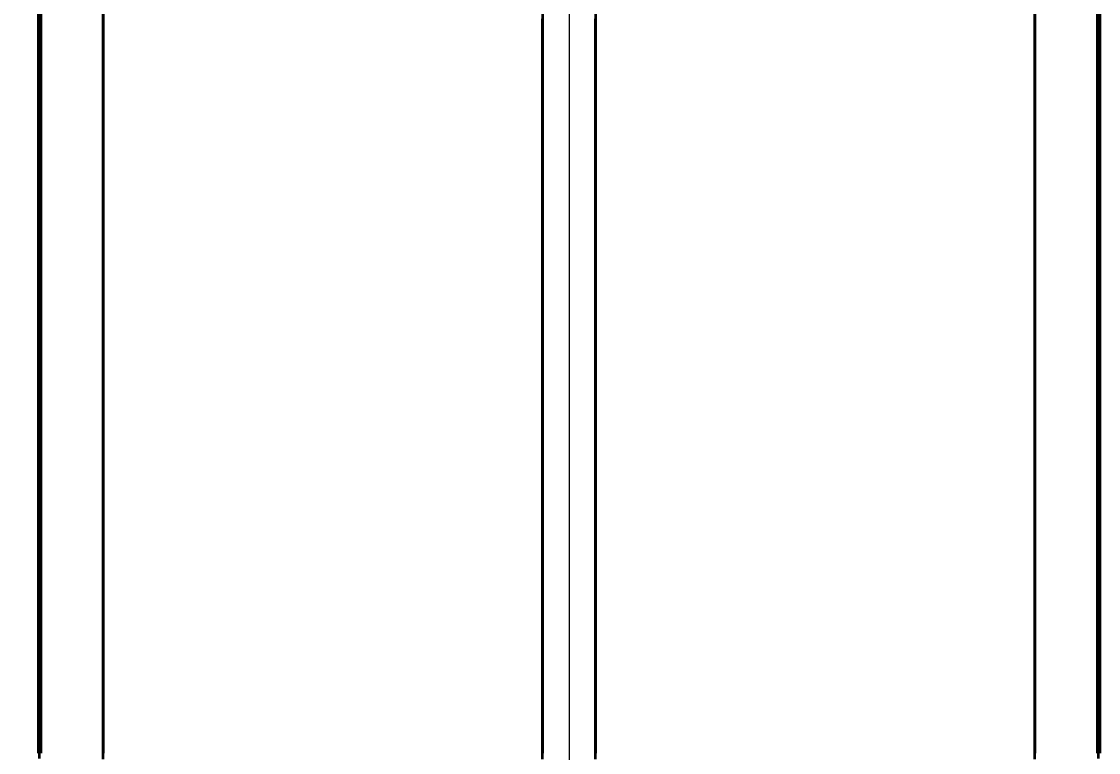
# Model space of a CAD drawing. Header units: millimetres. Extents: x 0 to 2208, y 0 to 420.
# Drawn here: x 108 to 113.08, y 68.19 to 71.64 of the extents above; entities that cross this region are included whole.
import ezdxf

# ---------------------------------------------------------------- set-up
doc = ezdxf.new("R2010")
doc.units = ezdxf.units.MM
doc.linetypes.add('IRAM-E-TRAZOS', pattern=[5, 4, -1])
for name, color, linetype, lineweight in [('01-VISIBLE', 7, 'CONTINUOUS', 70), ('02-OCULTA', 4, 'IRAM-E-TRAZOS', 35), ('04-COTA', 3, 'CONTINUOUS', 18)]:
    doc.layers.add(name, color=color, linetype=linetype, lineweight=lineweight)
doc.styles.add('ISO3098', font='isocpeur.ttf')
doc.dimstyles.new('FLAMA-IRAM', dxfattribs={"dimtxt": 3.5, "dimasz": 3.5, "dimexe": 2, "dimexo": 1.5, "dimgap": 1, "dimtad": 1, "dimdec": 1, "dimtxsty": 'ISO3098', "dimblk": 'IRAM_FLECHA', "dimblk1": 'IRAM_FLECHA', "dimblk2": 'IRAM_FLECHA', "dimcen": 2.5, "dimclrd": 256, "dimclre": 256, "dimclrt": 256, "dimazin": 3, "dimtfac": 1, "dimtmove": 0, "dimatfit": 3, "dimlwd": 18, "dimlwe": 18})

# ---------------------------------------------------------------- blocks, each defined once
blk = doc.blocks.new('IRAM_FLECHA')
blk.add_solid([(0, 0), (-1, 0.125), (-1, -0.125)])

msp = doc.modelspace()

# ---------------------------------------------------------------- linework, layer by layer
at = {"layer": '01-VISIBLE'}
for points in [[(108.0841, 71.6841), (108.0841, 71.6341), (108.0841, 71.5841), (108.0841, 71.5341), (108.0841, 71.4841), (108.0841, 71.4341), (108.0841, 71.3841), (108.0841, 71.3341), (108.0841, 71.2841), (108.0841, 71.2341), (108.0841, 71.1841), (108.0841, 71.1341), (108.0841, 71.0841), (108.0841, 71.0341), (108.0841, 70.9841), (108.0841, 70.9341), (108.0841, 70.8841), (108.0841, 70.8341), (108.0841, 70.7841), (108.0841, 70.7341), (108.0841, 70.6841), (108.0841, 70.6341), (108.0841, 70.5841), (108.0841, 70.5341), (108.0841, 70.4841), (108.0841, 70.4341), (108.0841, 70.3841), (108.0841, 70.3341), (108.0841, 70.2841), (108.0841, 70.2341), (108.0841, 70.1841), (108.0841, 70.1341), (108.0841, 70.0841), (108.0841, 70.0341), (108.0841, 69.9841), (108.0841, 69.9341), (108.0841, 69.8841), (108.0841, 69.8341), (108.0841, 69.7841), (108.0841, 69.7341), (108.0841, 69.6841), (108.0841, 69.6341), (108.0841, 69.5841), (108.0841, 69.5341), (108.0841, 69.4841), (108.0841, 69.4341), (108.0841, 69.3841), (108.0841, 69.3341), (108.0841, 69.2841), (108.0841, 69.2341), (108.0841, 69.1841), (108.0841, 69.1341), (108.0841, 69.0841), (108.0841, 69.0341), (108.0841, 68.9841), (108.0841, 68.9341), (108.0841, 68.8841), (108.0841, 68.8341), (108.0841, 68.7841), (108.0841, 68.7341), (108.0841, 68.6841), (108.0841, 68.6341), (108.0841, 68.5841), (108.0841, 68.5341), (108.0841, 68.4841), (108.0841, 68.4341), (108.0841, 68.3841), (108.0841, 68.3341), (108.0841, 68.2841), (108.0841, 68.2341), (108.0841, 68.1841)], [(113.0841, 71.6841), (113.0841, 71.6341), (113.0841, 71.5841), (113.0841, 71.5341), (113.0841, 71.4841), (113.0841, 71.4341), (113.0841, 71.3841), (113.0841, 71.3341), (113.0841, 71.2841), (113.0841, 71.2341), (113.0841, 71.1841), (113.0841, 71.1341), (113.0841, 71.0841), (113.0841, 71.0341), (113.0841, 70.9841), (113.0841, 70.9341), (113.0841, 70.8841), (113.0841, 70.8341), (113.0841, 70.7841), (113.0841, 70.7341), (113.0841, 70.6841), (113.0841, 70.6341), (113.0841, 70.5841), (113.0841, 70.5341), (113.0841, 70.4841), (113.0841, 70.4341), (113.0841, 70.3841), (113.0841, 70.3341), (113.0841, 70.2841), (113.0841, 70.2341), (113.0841, 70.1841), (113.0841, 70.1341), (113.0841, 70.0841), (113.0841, 70.0341), (113.0841, 69.9841), (113.0841, 69.9341), (113.0841, 69.8841), (113.0841, 69.8341), (113.0841, 69.7841), (113.0841, 69.7341), (113.0841, 69.6841), (113.0841, 69.6341), (113.0841, 69.5841), (113.0841, 69.5341), (113.0841, 69.4841), (113.0841, 69.4341), (113.0841, 69.3841), (113.0841, 69.3341), (113.0841, 69.2841), (113.0841, 69.2341), (113.0841, 69.1841), (113.0841, 69.1341), (113.0841, 69.0841), (113.0841, 69.0341), (113.0841, 68.9841), (113.0841, 68.9341), (113.0841, 68.8841), (113.0841, 68.8341), (113.0841, 68.7841), (113.0841, 68.7341), (113.0841, 68.6841), (113.0841, 68.6341), (113.0841, 68.5841), (113.0841, 68.5341), (113.0841, 68.4841), (113.0841, 68.4341), (113.0841, 68.3841), (113.0841, 68.3341), (113.0841, 68.2841), (113.0841, 68.2341), (113.0841, 68.1841)]]:
    msp.add_lwpolyline(points, dxfattribs=at)
at = {"layer": '02-OCULTA'}
for points in [[(108.0841, 68.1591), (108.0841, 68.2341), (108.0841, 68.3091), (108.0841, 68.3841), (108.0841, 68.4591), (108.0841, 68.5341), (108.0841, 68.6091), (108.0841, 68.6841), (108.0841, 68.7591), (108.0841, 68.8341), (108.0841, 68.9091), (108.0841, 68.9841), (108.0841, 69.0591), (108.0841, 69.1341), (108.0841, 69.2091), (108.0841, 69.2841), (108.0841, 69.3591), (108.0841, 69.4341), (108.0841, 69.5091), (108.0841, 69.5841), (108.0841, 69.6591), (108.0841, 69.7341), (108.0841, 69.8091), (108.0841, 69.8841), (108.0841, 69.9591), (108.0841, 70.0341), (108.0841, 70.1091), (108.0841, 70.1841), (108.0841, 70.2591), (108.0841, 70.3341), (108.0841, 70.4091), (108.0841, 70.4841), (108.0841, 70.5591), (108.0841, 70.6341), (108.0841, 70.7091), (108.0841, 70.7841), (108.0841, 70.8591), (108.0841, 70.9341), (108.0841, 71.0091), (108.0841, 71.0841), (108.0841, 71.1591), (108.0841, 71.2341), (108.0841, 71.3091), (108.0841, 71.3841), (108.0841, 71.4591), (108.0841, 71.5341), (108.0841, 71.6091), (108.0841, 71.6841)], [(108.0841, 71.6841), (108.0841, 71.6341), (108.0841, 71.5841), (108.0841, 71.5341), (108.0841, 71.4841), (108.0841, 71.4341), (108.0841, 71.3841), (108.0841, 71.3341), (108.0841, 71.2841), (108.0841, 71.2341), (108.0841, 71.1841), (108.0841, 71.1341), (108.0841, 71.0841), (108.0841, 71.0341), (108.0841, 70.9841), (108.0841, 70.9341), (108.0841, 70.8841), (108.0841, 70.8341), (108.0841, 70.7841), (108.0841, 70.7341), (108.0841, 70.6841), (108.0841, 70.6341), (108.0841, 70.5841), (108.0841, 70.5341), (108.0841, 70.4841), (108.0841, 70.4341), (108.0841, 70.3841), (108.0841, 70.3341), (108.0841, 70.2841), (108.0841, 70.2341), (108.0841, 70.1841), (108.0841, 70.1341), (108.0841, 70.0841), (108.0841, 70.0341), (108.0841, 69.9841), (108.0841, 69.9341), (108.0841, 69.8841), (108.0841, 69.8341), (108.0841, 69.7841), (108.0841, 69.7341), (108.0841, 69.6841), (108.0841, 69.6341), (108.0841, 69.5841), (108.0841, 69.5341), (108.0841, 69.4841), (108.0841, 69.4341), (108.0841, 69.3841), (108.0841, 69.3341), (108.0841, 69.2841), (108.0841, 69.2341), (108.0841, 69.1841), (108.0841, 69.1341), (108.0841, 69.0841), (108.0841, 69.0341), (108.0841, 68.9841), (108.0841, 68.9341), (108.0841, 68.8841), (108.0841, 68.8341), (108.0841, 68.7841), (108.0841, 68.7341), (108.0841, 68.6841), (108.0841, 68.6341), (108.0841, 68.5841), (108.0841, 68.5341), (108.0841, 68.4841), (108.0841, 68.4341), (108.0841, 68.3841), (108.0841, 68.3341), (108.0841, 68.2841), (108.0841, 68.2341), (108.0841, 68.1841)], [(108.0841, 68.1741), (108.0841, 68.2281), (108.0841, 68.2821), (108.0841, 68.3361), (108.0841, 68.3901), (108.0841, 68.4441), (108.0841, 68.4981), (108.0841, 68.5521), (108.0841, 68.6061), (108.0841, 68.6601), (108.0841, 68.7141), (108.0841, 68.7681), (108.0841, 68.8221), (108.0841, 68.8761), (108.0841, 68.9301), (108.0841, 68.9841), (108.0841, 69.0381), (108.0841, 69.0921), (108.0841, 69.1461), (108.0841, 69.2001), (108.0841, 69.2541), (108.0841, 69.3081), (108.0841, 69.3621), (108.0841, 69.4161), (108.0841, 69.4701), (108.0841, 69.5241), (108.0841, 69.5781), (108.0841, 69.6321), (108.0841, 69.6861), (108.0841, 69.7401), (108.0841, 69.7941), (108.0841, 69.8481), (108.0841, 69.9021), (108.0841, 69.9561), (108.0841, 70.0101), (108.0841, 70.0641), (108.0841, 70.1181), (108.0841, 70.1721), (108.0841, 70.2261), (108.0841, 70.2801), (108.0841, 70.3341), (108.0841, 70.3881), (108.0841, 70.4421), (108.0841, 70.4961), (108.0841, 70.5501), (108.0841, 70.6041), (108.0841, 70.6581), (108.0841, 70.7121), (108.0841, 70.7661), (108.0841, 70.8201), (108.0841, 70.8741), (108.0841, 70.9281), (108.0841, 70.9821), (108.0841, 71.0361), (108.0841, 71.0901), (108.0841, 71.1441), (108.0841, 71.1981), (108.0841, 71.2521), (108.0841, 71.3061), (108.0841, 71.3601), (108.0841, 71.4141), (108.0841, 71.4681), (108.0841, 71.5221), (108.0841, 71.5761), (108.0841, 71.6301), (108.0841, 71.6841)], [(108.3841, 71.6841), (108.3841, 71.6341), (108.3841, 71.5841), (108.3841, 71.5341), (108.3841, 71.4841), (108.3841, 71.4341), (108.3841, 71.3841), (108.3841, 71.3341), (108.3841, 71.2841), (108.3841, 71.2341), (108.3841, 71.1841), (108.3841, 71.1341), (108.3841, 71.0841), (108.3841, 71.0341), (108.3841, 70.9841), (108.3841, 70.9341), (108.3841, 70.8841), (108.3841, 70.8341), (108.3841, 70.7841), (108.3841, 70.7341), (108.3841, 70.6841), (108.3841, 70.6341), (108.3841, 70.5841), (108.3841, 70.5341), (108.3841, 70.4841), (108.3841, 70.4341), (108.3841, 70.3841), (108.3841, 70.3341), (108.3841, 70.2841), (108.3841, 70.2341), (108.3841, 70.1841), (108.3841, 70.1341), (108.3841, 70.0841), (108.3841, 70.0341), (108.3841, 69.9841), (108.3841, 69.9341), (108.3841, 69.8841), (108.3841, 69.8341), (108.3841, 69.7841), (108.3841, 69.7341), (108.3841, 69.6841), (108.3841, 69.6341), (108.3841, 69.5841), (108.3841, 69.5341), (108.3841, 69.4841), (108.3841, 69.4341), (108.3841, 69.3841), (108.3841, 69.3341), (108.3841, 69.2841), (108.3841, 69.2341), (108.3841, 69.1841), (108.3841, 69.1341), (108.3841, 69.0841), (108.3841, 69.0341), (108.3841, 68.9841), (108.3841, 68.9341), (108.3841, 68.8841), (108.3841, 68.8341), (108.3841, 68.7841), (108.3841, 68.7341), (108.3841, 68.6841), (108.3841, 68.6341), (108.3841, 68.5841), (108.3841, 68.5341), (108.3841, 68.4841), (108.3841, 68.4341), (108.3841, 68.3841), (108.3841, 68.3341), (108.3841, 68.2841), (108.3841, 68.2341), (108.3841, 68.1841)], [(108.3841, 68.1741), (108.3841, 68.2281), (108.3841, 68.2821), (108.3841, 68.3361), (108.3841, 68.3901), (108.3841, 68.4441), (108.3841, 68.4981), (108.3841, 68.5521), (108.3841, 68.6061), (108.3841, 68.6601), (108.3841, 68.7141), (108.3841, 68.7681), (108.3841, 68.8221), (108.3841, 68.8761), (108.3841, 68.9301), (108.3841, 68.9841), (108.3841, 69.0381), (108.3841, 69.0921), (108.3841, 69.1461), (108.3841, 69.2001), (108.3841, 69.2541), (108.3841, 69.3081), (108.3841, 69.3621), (108.3841, 69.4161), (108.3841, 69.4701), (108.3841, 69.5241), (108.3841, 69.5781), (108.3841, 69.6321), (108.3841, 69.6861), (108.3841, 69.7401), (108.3841, 69.7941), (108.3841, 69.8481), (108.3841, 69.9021), (108.3841, 69.9561), (108.3841, 70.0101), (108.3841, 70.0641), (108.3841, 70.1181), (108.3841, 70.1721), (108.3841, 70.2261), (108.3841, 70.2801), (108.3841, 70.3341), (108.3841, 70.3881), (108.3841, 70.4421), (108.3841, 70.4961), (108.3841, 70.5501), (108.3841, 70.6041), (108.3841, 70.6581), (108.3841, 70.7121), (108.3841, 70.7661), (108.3841, 70.8201), (108.3841, 70.8741), (108.3841, 70.9281), (108.3841, 70.9821), (108.3841, 71.0361), (108.3841, 71.0901), (108.3841, 71.1441), (108.3841, 71.1981), (108.3841, 71.2521), (108.3841, 71.3061), (108.3841, 71.3601), (108.3841, 71.4141), (108.3841, 71.4681), (108.3841, 71.5221), (108.3841, 71.5761), (108.3841, 71.6301), (108.3841, 71.6841)], [(108.3841, 71.6841), (108.3841, 71.6341), (108.3841, 71.5841), (108.3841, 71.5341), (108.3841, 71.4841), (108.3841, 71.4341), (108.3841, 71.3841), (108.3841, 71.3341), (108.3841, 71.2841), (108.3841, 71.2341), (108.3841, 71.1841), (108.3841, 71.1341), (108.3841, 71.0841), (108.3841, 71.0341), (108.3841, 70.9841), (108.3841, 70.9341), (108.3841, 70.8841), (108.3841, 70.8341), (108.3841, 70.7841), (108.3841, 70.7341), (108.3841, 70.6841), (108.3841, 70.6341), (108.3841, 70.5841), (108.3841, 70.5341), (108.3841, 70.4841), (108.3841, 70.4341), (108.3841, 70.3841), (108.3841, 70.3341), (108.3841, 70.2841), (108.3841, 70.2341), (108.3841, 70.1841), (108.3841, 70.1341), (108.3841, 70.0841), (108.3841, 70.0341), (108.3841, 69.9841), (108.3841, 69.9341), (108.3841, 69.8841), (108.3841, 69.8341), (108.3841, 69.7841), (108.3841, 69.7341), (108.3841, 69.6841), (108.3841, 69.6341), (108.3841, 69.5841), (108.3841, 69.5341), (108.3841, 69.4841), (108.3841, 69.4341), (108.3841, 69.3841), (108.3841, 69.3341), (108.3841, 69.2841), (108.3841, 69.2341), (108.3841, 69.1841), (108.3841, 69.1341), (108.3841, 69.0841), (108.3841, 69.0341), (108.3841, 68.9841), (108.3841, 68.9341), (108.3841, 68.8841), (108.3841, 68.8341), (108.3841, 68.7841), (108.3841, 68.7341), (108.3841, 68.6841), (108.3841, 68.6341), (108.3841, 68.5841), (108.3841, 68.5341), (108.3841, 68.4841), (108.3841, 68.4341), (108.3841, 68.3841), (108.3841, 68.3341), (108.3841, 68.2841), (108.3841, 68.2341), (108.3841, 68.1841)], [(108.3841, 68.1551), (108.3841, 68.2081), (108.3841, 68.2611), (108.3841, 68.3141), (108.3841, 68.3671), (108.3841, 68.4201), (108.3841, 68.4731), (108.3841, 68.5261), (108.3841, 68.5791), (108.3841, 68.6321), (108.3841, 68.6851), (108.3841, 68.7381), (108.3841, 68.7911), (108.3841, 68.8441), (108.3841, 68.8971), (108.3841, 68.9501), (108.3841, 69.0031), (108.3841, 69.0561), (108.3841, 69.1091), (108.3841, 69.1621), (108.3841, 69.2151), (108.3841, 69.2681), (108.3841, 69.3211), (108.3841, 69.3741), (108.3841, 69.4271), (108.3841, 69.4801), (108.3841, 69.5331), (108.3841, 69.5861), (108.3841, 69.6391), (108.3841, 69.6921), (108.3841, 69.7451), (108.3841, 69.7981), (108.3841, 69.8511), (108.3841, 69.9041), (108.3841, 69.9571), (108.3841, 70.0101), (108.3841, 70.0631), (108.3841, 70.1161), (108.3841, 70.1691), (108.3841, 70.2221), (108.3841, 70.2751), (108.3841, 70.3281), (108.3841, 70.3811), (108.3841, 70.4341), (108.3841, 70.4871), (108.3841, 70.5401), (108.3841, 70.5931), (108.3841, 70.6461), (108.3841, 70.6991), (108.3841, 70.7521), (108.3841, 70.8051), (108.3841, 70.8581), (108.3841, 70.9111), (108.3841, 70.9641), (108.3841, 71.0171), (108.3841, 71.0701), (108.3841, 71.1231), (108.3841, 71.1761), (108.3841, 71.2291), (108.3841, 71.2821), (108.3841, 71.3351), (108.3841, 71.3881), (108.3841, 71.4411), (108.3841, 71.4941), (108.3841, 71.5471), (108.3841, 71.6001), (108.3841, 71.6531)], [(110.4591, 71.6841), (110.4591, 71.6341), (110.4591, 71.5841), (110.4591, 71.5341), (110.4591, 71.4841), (110.4591, 71.4341), (110.4591, 71.3841), (110.4591, 71.3341), (110.4591, 71.2841), (110.4591, 71.2341), (110.4591, 71.1841), (110.4591, 71.1341), (110.4591, 71.0841), (110.4591, 71.0341), (110.4591, 70.9841), (110.4591, 70.9341), (110.4591, 70.8841), (110.4591, 70.8341), (110.4591, 70.7841), (110.4591, 70.7341), (110.4591, 70.6841), (110.4591, 70.6341), (110.4591, 70.5841), (110.4591, 70.5341), (110.4591, 70.4841), (110.4591, 70.4341), (110.4591, 70.3841), (110.4591, 70.3341), (110.4591, 70.2841), (110.4591, 70.2341), (110.4591, 70.1841), (110.4591, 70.1341), (110.4591, 70.0841), (110.4591, 70.0341), (110.4591, 69.9841), (110.4591, 69.9341), (110.4591, 69.8841), (110.4591, 69.8341), (110.4591, 69.7841), (110.4591, 69.7341), (110.4591, 69.6841), (110.4591, 69.6341), (110.4591, 69.5841), (110.4591, 69.5341), (110.4591, 69.4841), (110.4591, 69.4341), (110.4591, 69.3841), (110.4591, 69.3341), (110.4591, 69.2841), (110.4591, 69.2341), (110.4591, 69.1841), (110.4591, 69.1341), (110.4591, 69.0841), (110.4591, 69.0341), (110.4591, 68.9841), (110.4591, 68.9341), (110.4591, 68.8841), (110.4591, 68.8341), (110.4591, 68.7841), (110.4591, 68.7341), (110.4591, 68.6841), (110.4591, 68.6341), (110.4591, 68.5841), (110.4591, 68.5341), (110.4591, 68.4841), (110.4591, 68.4341), (110.4591, 68.3841), (110.4591, 68.3341), (110.4591, 68.2841), (110.4591, 68.2341), (110.4591, 68.1841)], [(110.4591, 68.1551), (110.4591, 68.2081), (110.4591, 68.2611), (110.4591, 68.3141), (110.4591, 68.3671), (110.4591, 68.4201), (110.4591, 68.4731), (110.4591, 68.5261), (110.4591, 68.5791), (110.4591, 68.6321), (110.4591, 68.6851), (110.4591, 68.7381), (110.4591, 68.7911), (110.4591, 68.8441), (110.4591, 68.8971), (110.4591, 68.9501), (110.4591, 69.0031), (110.4591, 69.0561), (110.4591, 69.1091), (110.4591, 69.1621), (110.4591, 69.2151), (110.4591, 69.2681), (110.4591, 69.3211), (110.4591, 69.3741), (110.4591, 69.4271), (110.4591, 69.4801), (110.4591, 69.5331), (110.4591, 69.5861), (110.4591, 69.6391), (110.4591, 69.6921), (110.4591, 69.7451), (110.4591, 69.7981), (110.4591, 69.8511), (110.4591, 69.9041), (110.4591, 69.9571), (110.4591, 70.0101), (110.4591, 70.0631), (110.4591, 70.1161), (110.4591, 70.1691), (110.4591, 70.2221), (110.4591, 70.2751), (110.4591, 70.3281), (110.4591, 70.3811), (110.4591, 70.4341), (110.4591, 70.4871), (110.4591, 70.5401), (110.4591, 70.5931), (110.4591, 70.6461), (110.4591, 70.6991), (110.4591, 70.7521), (110.4591, 70.8051), (110.4591, 70.8581), (110.4591, 70.9111), (110.4591, 70.9641), (110.4591, 71.0171), (110.4591, 71.0701), (110.4591, 71.1231), (110.4591, 71.1761), (110.4591, 71.2291), (110.4591, 71.2821), (110.4591, 71.3351), (110.4591, 71.3881), (110.4591, 71.4411), (110.4591, 71.4941), (110.4591, 71.5471), (110.4591, 71.6001), (110.4591, 71.6531)], [(110.7091, 71.6841), (110.7091, 71.6341), (110.7091, 71.5841), (110.7091, 71.5341), (110.7091, 71.4841), (110.7091, 71.4341), (110.7091, 71.3841), (110.7091, 71.3341), (110.7091, 71.2841), (110.7091, 71.2341), (110.7091, 71.1841), (110.7091, 71.1341), (110.7091, 71.0841), (110.7091, 71.0341), (110.7091, 70.9841), (110.7091, 70.9341), (110.7091, 70.8841), (110.7091, 70.8341), (110.7091, 70.7841), (110.7091, 70.7341), (110.7091, 70.6841), (110.7091, 70.6341), (110.7091, 70.5841), (110.7091, 70.5341), (110.7091, 70.4841), (110.7091, 70.4341), (110.7091, 70.3841), (110.7091, 70.3341), (110.7091, 70.2841), (110.7091, 70.2341), (110.7091, 70.1841), (110.7091, 70.1341), (110.7091, 70.0841), (110.7091, 70.0341), (110.7091, 69.9841), (110.7091, 69.9341), (110.7091, 69.8841), (110.7091, 69.8341), (110.7091, 69.7841), (110.7091, 69.7341), (110.7091, 69.6841), (110.7091, 69.6341), (110.7091, 69.5841), (110.7091, 69.5341), (110.7091, 69.4841), (110.7091, 69.4341), (110.7091, 69.3841), (110.7091, 69.3341), (110.7091, 69.2841), (110.7091, 69.2341), (110.7091, 69.1841), (110.7091, 69.1341), (110.7091, 69.0841), (110.7091, 69.0341), (110.7091, 68.9841), (110.7091, 68.9341), (110.7091, 68.8841), (110.7091, 68.8341), (110.7091, 68.7841), (110.7091, 68.7341), (110.7091, 68.6841), (110.7091, 68.6341), (110.7091, 68.5841), (110.7091, 68.5341), (110.7091, 68.4841), (110.7091, 68.4341), (110.7091, 68.3841), (110.7091, 68.3341), (110.7091, 68.2841), (110.7091, 68.2341), (110.7091, 68.1841)], [(110.7091, 68.1551), (110.7091, 68.2081), (110.7091, 68.2611), (110.7091, 68.3141), (110.7091, 68.3671), (110.7091, 68.4201), (110.7091, 68.4731), (110.7091, 68.5261), (110.7091, 68.5791), (110.7091, 68.6321), (110.7091, 68.6851), (110.7091, 68.7381), (110.7091, 68.7911), (110.7091, 68.8441), (110.7091, 68.8971), (110.7091, 68.9501), (110.7091, 69.0031), (110.7091, 69.0561), (110.7091, 69.1091), (110.7091, 69.1621), (110.7091, 69.2151), (110.7091, 69.2681), (110.7091, 69.3211), (110.7091, 69.3741), (110.7091, 69.4271), (110.7091, 69.4801), (110.7091, 69.5331), (110.7091, 69.5861), (110.7091, 69.6391), (110.7091, 69.6921), (110.7091, 69.7451), (110.7091, 69.7981), (110.7091, 69.8511), (110.7091, 69.9041), (110.7091, 69.9571), (110.7091, 70.0101), (110.7091, 70.0631), (110.7091, 70.1161), (110.7091, 70.1691), (110.7091, 70.2221), (110.7091, 70.2751), (110.7091, 70.3281), (110.7091, 70.3811), (110.7091, 70.4341), (110.7091, 70.4871), (110.7091, 70.5401), (110.7091, 70.5931), (110.7091, 70.6461), (110.7091, 70.6991), (110.7091, 70.7521), (110.7091, 70.8051), (110.7091, 70.8581), (110.7091, 70.9111), (110.7091, 70.9641), (110.7091, 71.0171), (110.7091, 71.0701), (110.7091, 71.1231), (110.7091, 71.1761), (110.7091, 71.2291), (110.7091, 71.2821), (110.7091, 71.3351), (110.7091, 71.3881), (110.7091, 71.4411), (110.7091, 71.4941), (110.7091, 71.5471), (110.7091, 71.6001), (110.7091, 71.6531)], [(112.7841, 71.6841), (112.7841, 71.6341), (112.7841, 71.5841), (112.7841, 71.5341), (112.7841, 71.4841), (112.7841, 71.4341), (112.7841, 71.3841), (112.7841, 71.3341), (112.7841, 71.2841), (112.7841, 71.2341), (112.7841, 71.1841), (112.7841, 71.1341), (112.7841, 71.0841), (112.7841, 71.0341), (112.7841, 70.9841), (112.7841, 70.9341), (112.7841, 70.8841), (112.7841, 70.8341), (112.7841, 70.7841), (112.7841, 70.7341), (112.7841, 70.6841), (112.7841, 70.6341), (112.7841, 70.5841), (112.7841, 70.5341), (112.7841, 70.4841), (112.7841, 70.4341), (112.7841, 70.3841), (112.7841, 70.3341), (112.7841, 70.2841), (112.7841, 70.2341), (112.7841, 70.1841), (112.7841, 70.1341), (112.7841, 70.0841), (112.7841, 70.0341), (112.7841, 69.9841), (112.7841, 69.9341), (112.7841, 69.8841), (112.7841, 69.8341), (112.7841, 69.7841), (112.7841, 69.7341), (112.7841, 69.6841), (112.7841, 69.6341), (112.7841, 69.5841), (112.7841, 69.5341), (112.7841, 69.4841), (112.7841, 69.4341), (112.7841, 69.3841), (112.7841, 69.3341), (112.7841, 69.2841), (112.7841, 69.2341), (112.7841, 69.1841), (112.7841, 69.1341), (112.7841, 69.0841), (112.7841, 69.0341), (112.7841, 68.9841), (112.7841, 68.9341), (112.7841, 68.8841), (112.7841, 68.8341), (112.7841, 68.7841), (112.7841, 68.7341), (112.7841, 68.6841), (112.7841, 68.6341), (112.7841, 68.5841), (112.7841, 68.5341), (112.7841, 68.4841), (112.7841, 68.4341), (112.7841, 68.3841), (112.7841, 68.3341), (112.7841, 68.2841), (112.7841, 68.2341), (112.7841, 68.1841)], [(112.7841, 68.1741), (112.7841, 68.2281), (112.7841, 68.2821), (112.7841, 68.3361), (112.7841, 68.3901), (112.7841, 68.4441), (112.7841, 68.4981), (112.7841, 68.5521), (112.7841, 68.6061), (112.7841, 68.6601), (112.7841, 68.7141), (112.7841, 68.7681), (112.7841, 68.8221), (112.7841, 68.8761), (112.7841, 68.9301), (112.7841, 68.9841), (112.7841, 69.0381), (112.7841, 69.0921), (112.7841, 69.1461), (112.7841, 69.2001), (112.7841, 69.2541), (112.7841, 69.3081), (112.7841, 69.3621), (112.7841, 69.4161), (112.7841, 69.4701), (112.7841, 69.5241), (112.7841, 69.5781), (112.7841, 69.6321), (112.7841, 69.6861), (112.7841, 69.7401), (112.7841, 69.7941), (112.7841, 69.8481), (112.7841, 69.9021), (112.7841, 69.9561), (112.7841, 70.0101), (112.7841, 70.0641), (112.7841, 70.1181), (112.7841, 70.1721), (112.7841, 70.2261), (112.7841, 70.2801), (112.7841, 70.3341), (112.7841, 70.3881), (112.7841, 70.4421), (112.7841, 70.4961), (112.7841, 70.5501), (112.7841, 70.6041), (112.7841, 70.6581), (112.7841, 70.7121), (112.7841, 70.7661), (112.7841, 70.8201), (112.7841, 70.8741), (112.7841, 70.9281), (112.7841, 70.9821), (112.7841, 71.0361), (112.7841, 71.0901), (112.7841, 71.1441), (112.7841, 71.1981), (112.7841, 71.2521), (112.7841, 71.3061), (112.7841, 71.3601), (112.7841, 71.4141), (112.7841, 71.4681), (112.7841, 71.5221), (112.7841, 71.5761), (112.7841, 71.6301), (112.7841, 71.6841)], [(112.7841, 71.6841), (112.7841, 71.6341), (112.7841, 71.5841), (112.7841, 71.5341), (112.7841, 71.4841), (112.7841, 71.4341), (112.7841, 71.3841), (112.7841, 71.3341), (112.7841, 71.2841), (112.7841, 71.2341), (112.7841, 71.1841), (112.7841, 71.1341), (112.7841, 71.0841), (112.7841, 71.0341), (112.7841, 70.9841), (112.7841, 70.9341), (112.7841, 70.8841), (112.7841, 70.8341), (112.7841, 70.7841), (112.7841, 70.7341), (112.7841, 70.6841), (112.7841, 70.6341), (112.7841, 70.5841), (112.7841, 70.5341), (112.7841, 70.4841), (112.7841, 70.4341), (112.7841, 70.3841), (112.7841, 70.3341), (112.7841, 70.2841), (112.7841, 70.2341), (112.7841, 70.1841), (112.7841, 70.1341), (112.7841, 70.0841), (112.7841, 70.0341), (112.7841, 69.9841), (112.7841, 69.9341), (112.7841, 69.8841), (112.7841, 69.8341), (112.7841, 69.7841), (112.7841, 69.7341), (112.7841, 69.6841), (112.7841, 69.6341), (112.7841, 69.5841), (112.7841, 69.5341), (112.7841, 69.4841), (112.7841, 69.4341), (112.7841, 69.3841), (112.7841, 69.3341), (112.7841, 69.2841), (112.7841, 69.2341), (112.7841, 69.1841), (112.7841, 69.1341), (112.7841, 69.0841), (112.7841, 69.0341), (112.7841, 68.9841), (112.7841, 68.9341), (112.7841, 68.8841), (112.7841, 68.8341), (112.7841, 68.7841), (112.7841, 68.7341), (112.7841, 68.6841), (112.7841, 68.6341), (112.7841, 68.5841), (112.7841, 68.5341), (112.7841, 68.4841), (112.7841, 68.4341), (112.7841, 68.3841), (112.7841, 68.3341), (112.7841, 68.2841), (112.7841, 68.2341), (112.7841, 68.1841)], [(112.7841, 68.1551), (112.7841, 68.2081), (112.7841, 68.2611), (112.7841, 68.3141), (112.7841, 68.3671), (112.7841, 68.4201), (112.7841, 68.4731), (112.7841, 68.5261), (112.7841, 68.5791), (112.7841, 68.6321), (112.7841, 68.6851), (112.7841, 68.7381), (112.7841, 68.7911), (112.7841, 68.8441), (112.7841, 68.8971), (112.7841, 68.9501), (112.7841, 69.0031), (112.7841, 69.0561), (112.7841, 69.1091), (112.7841, 69.1621), (112.7841, 69.2151), (112.7841, 69.2681), (112.7841, 69.3211), (112.7841, 69.3741), (112.7841, 69.4271), (112.7841, 69.4801), (112.7841, 69.5331), (112.7841, 69.5861), (112.7841, 69.6391), (112.7841, 69.6921), (112.7841, 69.7451), (112.7841, 69.7981), (112.7841, 69.8511), (112.7841, 69.9041), (112.7841, 69.9571), (112.7841, 70.0101), (112.7841, 70.0631), (112.7841, 70.1161), (112.7841, 70.1691), (112.7841, 70.2221), (112.7841, 70.2751), (112.7841, 70.3281), (112.7841, 70.3811), (112.7841, 70.4341), (112.7841, 70.4871), (112.7841, 70.5401), (112.7841, 70.5931), (112.7841, 70.6461), (112.7841, 70.6991), (112.7841, 70.7521), (112.7841, 70.8051), (112.7841, 70.8581), (112.7841, 70.9111), (112.7841, 70.9641), (112.7841, 71.0171), (112.7841, 71.0701), (112.7841, 71.1231), (112.7841, 71.1761), (112.7841, 71.2291), (112.7841, 71.2821), (112.7841, 71.3351), (112.7841, 71.3881), (112.7841, 71.4411), (112.7841, 71.4941), (112.7841, 71.5471), (112.7841, 71.6001), (112.7841, 71.6531)], [(113.0841, 68.1591), (113.0841, 68.2341), (113.0841, 68.3091), (113.0841, 68.3841), (113.0841, 68.4591), (113.0841, 68.5341), (113.0841, 68.6091), (113.0841, 68.6841), (113.0841, 68.7591), (113.0841, 68.8341), (113.0841, 68.9091), (113.0841, 68.9841), (113.0841, 69.0591), (113.0841, 69.1341), (113.0841, 69.2091), (113.0841, 69.2841), (113.0841, 69.3591), (113.0841, 69.4341), (113.0841, 69.5091), (113.0841, 69.5841), (113.0841, 69.6591), (113.0841, 69.7341), (113.0841, 69.8091), (113.0841, 69.8841), (113.0841, 69.9591), (113.0841, 70.0341), (113.0841, 70.1091), (113.0841, 70.1841), (113.0841, 70.2591), (113.0841, 70.3341), (113.0841, 70.4091), (113.0841, 70.4841), (113.0841, 70.5591), (113.0841, 70.6341), (113.0841, 70.7091), (113.0841, 70.7841), (113.0841, 70.8591), (113.0841, 70.9341), (113.0841, 71.0091), (113.0841, 71.0841), (113.0841, 71.1591), (113.0841, 71.2341), (113.0841, 71.3091), (113.0841, 71.3841), (113.0841, 71.4591), (113.0841, 71.5341), (113.0841, 71.6091), (113.0841, 71.6841)], [(113.0841, 71.6841), (113.0841, 71.6341), (113.0841, 71.5841), (113.0841, 71.5341), (113.0841, 71.4841), (113.0841, 71.4341), (113.0841, 71.3841), (113.0841, 71.3341), (113.0841, 71.2841), (113.0841, 71.2341), (113.0841, 71.1841), (113.0841, 71.1341), (113.0841, 71.0841), (113.0841, 71.0341), (113.0841, 70.9841), (113.0841, 70.9341), (113.0841, 70.8841), (113.0841, 70.8341), (113.0841, 70.7841), (113.0841, 70.7341), (113.0841, 70.6841), (113.0841, 70.6341), (113.0841, 70.5841), (113.0841, 70.5341), (113.0841, 70.4841), (113.0841, 70.4341), (113.0841, 70.3841), (113.0841, 70.3341), (113.0841, 70.2841), (113.0841, 70.2341), (113.0841, 70.1841), (113.0841, 70.1341), (113.0841, 70.0841), (113.0841, 70.0341), (113.0841, 69.9841), (113.0841, 69.9341), (113.0841, 69.8841), (113.0841, 69.8341), (113.0841, 69.7841), (113.0841, 69.7341), (113.0841, 69.6841), (113.0841, 69.6341), (113.0841, 69.5841), (113.0841, 69.5341), (113.0841, 69.4841), (113.0841, 69.4341), (113.0841, 69.3841), (113.0841, 69.3341), (113.0841, 69.2841), (113.0841, 69.2341), (113.0841, 69.1841), (113.0841, 69.1341), (113.0841, 69.0841), (113.0841, 69.0341), (113.0841, 68.9841), (113.0841, 68.9341), (113.0841, 68.8841), (113.0841, 68.8341), (113.0841, 68.7841), (113.0841, 68.7341), (113.0841, 68.6841), (113.0841, 68.6341), (113.0841, 68.5841), (113.0841, 68.5341), (113.0841, 68.4841), (113.0841, 68.4341), (113.0841, 68.3841), (113.0841, 68.3341), (113.0841, 68.2841), (113.0841, 68.2341), (113.0841, 68.1841)], [(113.0841, 68.1741), (113.0841, 68.2281), (113.0841, 68.2821), (113.0841, 68.3361), (113.0841, 68.3901), (113.0841, 68.4441), (113.0841, 68.4981), (113.0841, 68.5521), (113.0841, 68.6061), (113.0841, 68.6601), (113.0841, 68.7141), (113.0841, 68.7681), (113.0841, 68.8221), (113.0841, 68.8761), (113.0841, 68.9301), (113.0841, 68.9841), (113.0841, 69.0381), (113.0841, 69.0921), (113.0841, 69.1461), (113.0841, 69.2001), (113.0841, 69.2541), (113.0841, 69.3081), (113.0841, 69.3621), (113.0841, 69.4161), (113.0841, 69.4701), (113.0841, 69.5241), (113.0841, 69.5781), (113.0841, 69.6321), (113.0841, 69.6861), (113.0841, 69.7401), (113.0841, 69.7941), (113.0841, 69.8481), (113.0841, 69.9021), (113.0841, 69.9561), (113.0841, 70.0101), (113.0841, 70.0641), (113.0841, 70.1181), (113.0841, 70.1721), (113.0841, 70.2261), (113.0841, 70.2801), (113.0841, 70.3341), (113.0841, 70.3881), (113.0841, 70.4421), (113.0841, 70.4961), (113.0841, 70.5501), (113.0841, 70.6041), (113.0841, 70.6581), (113.0841, 70.7121), (113.0841, 70.7661), (113.0841, 70.8201), (113.0841, 70.8741), (113.0841, 70.9281), (113.0841, 70.9821), (113.0841, 71.0361), (113.0841, 71.0901), (113.0841, 71.1441), (113.0841, 71.1981), (113.0841, 71.2521), (113.0841, 71.3061), (113.0841, 71.3601), (113.0841, 71.4141), (113.0841, 71.4681), (113.0841, 71.5221), (113.0841, 71.5761), (113.0841, 71.6301), (113.0841, 71.6841)]]:
    msp.add_lwpolyline(points, dxfattribs=at)

# ---------------------------------------------------------------- dimensions: what is measured, and where the dimension line sits
at = {"layer": '04-COTA'}
msp.add_linear_dim(base=(70.3841, 41.7341), p1=(70.3841, 75.7341), p2=(110.5841, 75.7341), dimstyle='FLAMA-IRAM', override={"dimlfac": 10, "dimpost": 'trocha <>'}, dxfattribs=at).render()

doc.saveas('drawing.dxf')
